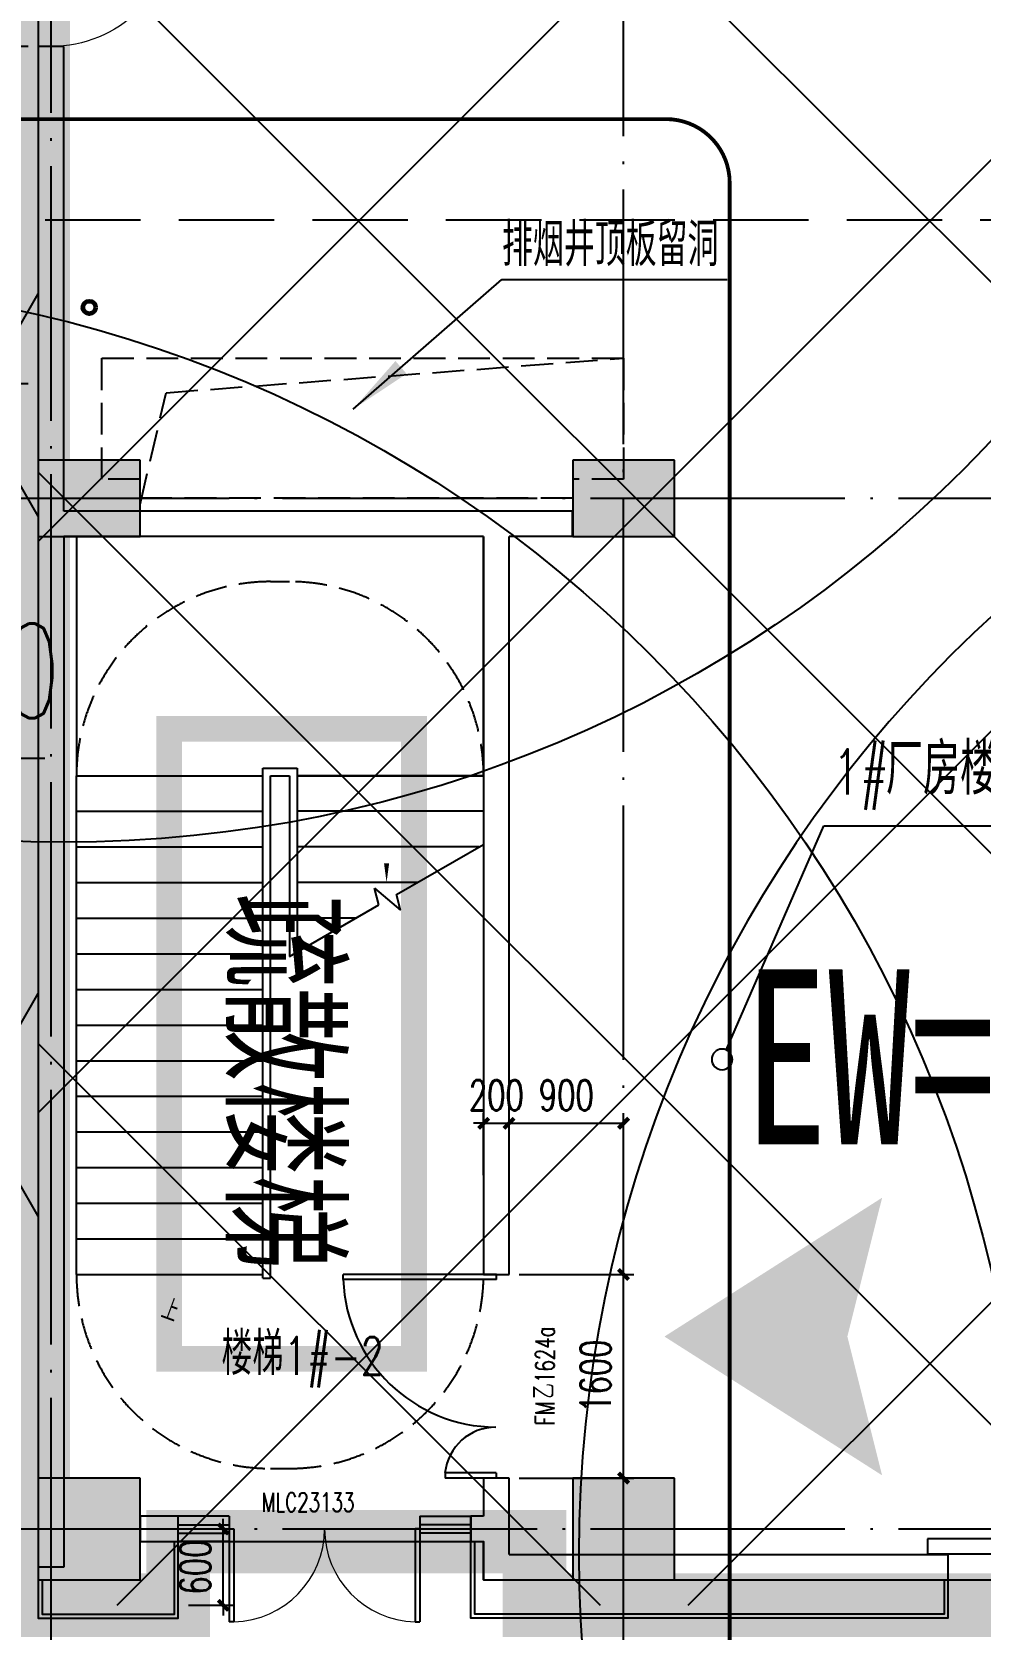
# Model space of a CAD drawing. Extents: x -821772 to -21949, y 506164 to 1049594.
# Drawn here: x -144004 to -136552, y 741033 to 753585 of the extents above; entities that cross this region are included whole.
import ezdxf
from ezdxf.xclip import XClip

# ---------------------------------------------------------------- set-up
doc = ezdxf.new("R2010")
doc.units = 0
doc.header["$LTSCALE"] = 1000
doc.header["$MEASUREMENT"] = 0
doc.header["$XCLIPFRAME"] = 2
for name, pattern in [('10平面20250807_t3$0$10平面$0$DASH', [0.35, 0.25, -0.1]), ('10平面20250807_t3$0$DASH', [0.35, 0.25, -0.1]), ('10平面20250807_t3$0$DOTE', [2.42, 2, -0.2, 0.02, -0.2]), ('DASH', [0.35, 0.25, -0.1])]:
    doc.linetypes.add(name, pattern=pattern)
doc.layers.get('Defpoints').update_dxf_attribs({"color": 210})
doc.layers.add('1-防火分区线', color=201, linetype='DASH', lineweight=50)
doc.layers.add('10平面20250807_t3$0$LG-ZF消防', color=1, linetype='Continuous', lineweight=60)
for name, color, linetype in [('10平面20250807_t3$0$10平面$0$WINDOW', 8, 'Continuous'), ('10平面20250807_t3$0$10平面$0$WINDOW_TEXT', 8, 'Continuous'), ('10平面20250807_t3$0$A-AXIS-DOTE', 8, '10平面20250807_t3$0$DOTE'), ('10平面20250807_t3$0$A-AXIS-DP', 8, 'Continuous'), ('10平面20250807_t3$0$A-AXIS-SYMB', 8, 'Continuous'), ('10平面20250807_t3$0$A-CURTAIN', 8, 'Continuous'), ('10平面20250807_t3$0$A-LIN-V', 8, 'Continuous'), ('10平面20250807_t3$0$A-STAIR', 8, 'Continuous'), ('10平面20250807_t3$0$A-TEXT', 8, 'Continuous'), ('10平面20250807_t3$0$A-WINDOW', 8, 'Continuous'), ('10平面20250807_t3$0$A-防火门窗', 8, 'Continuous'), ('10平面20250807_t3$0$AS-COLN', 8, 'Continuous'), ('10平面20250807_t3$0$AS-WALL', 8, 'Continuous'), ('10平面20250807_t3$0$AS-结构边线层', 8, 'Continuous'), ('10平面20250807_t3$0$DIM_ELEV', 8, 'Continuous'), ('10平面20250807_t3$0$DIM_SYMB', 8, 'Continuous'), ('10平面20250807_t3$0$PUB_HATCH', 8, 'Continuous'), ('10平面20250807_t3$0$PUB_TEXT', 8, 'Continuous'), ('10平面20250807_t3$0$SB_ZF消火栓', 10, 'Continuous'), ('10平面20250807_t3$0$建-引出', 8, 'Continuous'), ('10平面20250807_t3$0$建-文字', 8, 'Continuous'), ('10平面20250807_t3$0$建-窗', 8, 'Continuous'), ('10平面20250807_t3$0$建-箭头', 8, 'Continuous'), ('10平面20250807_t3$0$建-门窗编号', 8, 'Continuous'), ('PUB_HATCH', 8, 'Continuous'), ('SPACE', 7, 'Continuous'), ('指示', 1, 'Continuous'), ('防火分区', 240, 'Continuous')]:
    doc.layers.add(name, color=color, linetype=linetype)
doc.layers.add('x-修改', color=1, linetype='Continuous', plot=False)
doc.styles.add('10平面20250807_t3$0$10平面$0$_TCH_WINDOW', font='SIMPLEX', dxfattribs={"height": 3.5, "bigfont": 'GBCBIG'})
doc.styles.add('10平面20250807_t3$0$_TCH_DIM', font='SIMPLEX', dxfattribs={"bigfont": 'GBCBIG'})
doc.styles.add('10平面20250807_t3$0$_TCH_DIM_T3', font='SIMPLEX', dxfattribs={"width": 0.705882, "bigfont": 'GBCBIG'})
doc.styles.add('10平面20250807_t3$0$A-STANDARD', font='SIMPLEX', dxfattribs={"bigfont": 'GBCBIG'})
doc.styles.add('10平面20250807_t3$0$A-WIN-LABEL', font='SIMPLEX', dxfattribs={"bigfont": 'GBCBIG'})
doc.styles.add('黑体', font='simhei.ttf', dxfattribs={"width": 0.7})
doc.dimstyles.new('10平面20250807_t3$0$_TCH_ARCH&&250', dxfattribs={"dimtxt": 743.75, "dimasz": 250, "dimexe": 250, "dimexo": 250, "dimgap": 315.625, "dimtad": 1, "dimdec": 0, "dimzin": 0, "dimdsep": 46, "dimtxsty": '10平面20250807_t3$0$_TCH_DIM_T3', "dimblk": '10平面20250807_t3$0$_ArchTick', "dimcen": 0.09, "dimclrt": 7, "dimazin": 2, "dimtfac": 1, "dimtdec": 0, "dimtix": 1, "dimtmove": 2, "dimatfit": 3, "dimfxl": 0, "dimtolj": 1, "dimtzin": 0, "dimarcsym": 0})
doc.dimstyles.new('10平面20250807_t3$0$_TCH_ARCH&&80', dxfattribs={"dimtxt": 238, "dimasz": 80, "dimexe": 80, "dimexo": 80, "dimgap": 101, "dimtad": 1, "dimdec": 0, "dimzin": 0, "dimdsep": 46, "dimtxsty": '10平面20250807_t3$0$_TCH_DIM_T3', "dimblk": '10平面20250807_t3$0$_ArchTick', "dimcen": 0.09, "dimclrt": 7, "dimazin": 2, "dimtfac": 1, "dimtdec": 0, "dimtix": 1, "dimtmove": 2, "dimatfit": 3, "dimfxl": 0, "dimtolj": 1, "dimtzin": 0, "dimarcsym": 0})

# ---------------------------------------------------------------- blocks, each defined once
blk = doc.blocks.new('指示')
at = {"layer": '指示'}
blk.add_hatch(color=8, dxfattribs=at).paths.add_polyline_path([(-248568, -61667), (-245540, -56919), (-242513, -61667), (-245540, -60909)])
at = {"layer": '指示', "color": 240, "const_width": 200}
blk.add_lwpolyline([(-248568, -61667), (-245540, -56919), (-242513, -61667), (-245540, -60909)], close=True, dxfattribs=at)
blk = doc.blocks.new('54645645234243')
at = {"layer": '防火分区', "linetype": 'DASH', "extrusion": (-8.71888e-15, -9.93278e-08, 1), "const_width": 90, "elevation": 0.8}
blk.add_lwpolyline([(2760547, -7673488.6), (2760547, -7674343.6), (2758347, -7674343.6), (2758347, -7673488.6)], close=True, dxfattribs=at)
at = {"layer": '防火分区', "style": '黑体', "width": 0.7}
blk.add_text('疏散楼梯', height=343.78, dxfattribs=at).set_placement((2758922.4, -7674109.4))
blk = doc.blocks.new('10平面20250807_t3$0$dote')
at = {"layer": '10平面20250807_t3$0$A-AXIS-DOTE'}
for p, q in [((81382.2, -68993.9), (81382.2, 36662.3)), ((76882.2, -68810), (76882.2, 36400)), ((76282.2, -54900), (98661.5, -54900)), ((76282.2, -63000), (98661.5, -63000))]:
    blk.add_line(p, q, dxfattribs=at)
at = {"layer": '10平面20250807_t3$0$DIM_SYMB', "linetype": '10平面20250807_t3$0$DASH', "ltscale": 3}
blk.add_lwpolyline([(-42863.6, -52710.9), (162136.4, -52710.9)], dxfattribs=at)
blk = doc.blocks.new('10平面20250807_t3$0$43243')
at = {"layer": '10平面20250807_t3$0$AS-结构边线层'}
blk.add_lwpolyline([(-143954, 832220), (-143954, 741420), (-143154, 741420), (-143154, 741720), (-140454, 741720), (-140454, 741420), (-128354, 741420), (-128354, 741420), (-128354, 741820), (-128054, 741820), (-128054, 774220), (-128354, 774220), (-128354, 774520), (-131054, 774520), (-131054, 782920), (-128354, 782920), (-128354, 783220), (-128054, 783220), (-128054, 818320)], dxfattribs=at)
at = {"layer": '10平面20250807_t3$0$AS-结构边线层', "linetype": '10平面20250807_t3$0$DASH'}
blk.add_lwpolyline([(-143454, 751020), (-139354, 751020), (-139354, 750070), (-139354, 750070), (-139754, 750070), (-139754, 749920), (-143154, 749920), (-143154, 750070), (-143454, 750070), (-143454, 750070)], close=True, dxfattribs=at)
blk.add_lwpolyline([(-143154, 749870), (-142950, 750750), (-139354, 751020)], dxfattribs=at)
blk = doc.blocks.new('10平面20250807_t3$0$_ArchTick')
at = {"color": 0, "linetype": 'ByBlock', "const_width": 0.4}
blk.add_lwpolyline([(-0.5, -0.5), (0.5, 0.5)], dxfattribs=at)
blk = doc.blocks.new('*D10434')
at = {"layer": '10平面20250807_t3$0$A-WINDOW', "color": 0, "lineweight": -2}
for p, q in [((-144754, 745210), (-144754, 748127)), ((-144154, 745210), (-144154, 748127)), ((-144754, 747877), (-145004, 747877)), ((-144754, 747877), (-144154, 747877)), ((-144154, 747877), (-143904, 747877))]:
    blk.add_line(p, q, dxfattribs=at)
at = {"layer": 'Defpoints', "color": 0}
for p in [(-144154, 747877), (-144754, 744960), (-144154, 744960)]:
    blk.add_point(p, dxfattribs=at)
at = {"layer": '10平面20250807_t3$0$A-WINDOW', "color": 0, "lineweight": -2, "xscale": 250, "yscale": 250, "zscale": 250}
blk.add_blockref('10平面20250807_t3$0$_ArchTick', (-144754, 747877), dxfattribs=at)
at = {"layer": '10平面20250807_t3$0$A-WINDOW', "color": 0, "lineweight": -2, "xscale": 250, "yscale": 250, "zscale": 250, "rotation": 180}
blk.add_blockref('10平面20250807_t3$0$_ArchTick', (-144154, 747877), dxfattribs=at)
at = {"layer": '10平面20250807_t3$0$A-WINDOW', "color": 7, "insert": (-144454, 748564), "char_height": 743.8, "attachment_point": 5, "style": '10平面20250807_t3$0$_TCH_DIM_T3'}
blk.add_mtext('\\A1;600', dxfattribs=at)
blk = doc.blocks.new('10平面20250807_t3$0$3132')
at = {"layer": '10平面20250807_t3$0$A-AXIS-SYMB'}
for p, q in [((-138548, 745584), (-137781, 747346)), ((-137781, 747346), (-134205, 747346))]:
    blk.add_line(p, q, dxfattribs=at)
blk.add_lwpolyline([(-138499, 745510, 1), (-138661, 745510, 1)], format="xyb", close=True, dxfattribs=at)
at = {"layer": '10平面20250807_t3$0$DIM_ELEV', "linetype": '10平面20250807_t3$0$DASH', "const_width": 30}
blk.add_lwpolyline([(-145090, 752900), (-139020, 752900, -0.414214), (-138520, 752400), (-138520, 740040, -0.414214), (-139020, 739540), (-145090, 739540, -0.414214), (-145590, 740040), (-145590, 752400, -0.414214)], format="xyb", close=True, dxfattribs=at)
at = {"layer": '10平面20250807_t3$0$PUB_TEXT', "style": '10平面20250807_t3$0$_TCH_DIM', "width": 0.705882}
blk.add_text('1#', height=357, dxfattribs=at).set_placement((-137712, 747591))
at = {"layer": '10平面20250807_t3$0$PUB_TEXT', "style": '10平面20250807_t3$0$_TCH_DIM'}
blk.add_text('厂房楼梯', height=405.1, dxfattribs=at).set_placement((-137292, 747591))
blk = doc.blocks.new('10平面20250807_t3$0$A$C5D961328')
at = {"layer": '10平面20250807_t3$0$A-LIN-V', "ltscale": 500}
blk.add_circle((350, 40), 10001, dxfattribs=at)
blk = doc.blocks.new('10平面20250807_t3$0$43242343')
at = {"layer": '10平面20250807_t3$0$LG-ZF消防', "linetype": 'Continuous'}
blk.add_circle((-143554, 751420), 50, dxfattribs=at)
blk = doc.blocks.new('10平面20250807_t3$0$234243242332')
at = {"layer": '10平面20250807_t3$0$LG-ZF消防', "linetype": 'Continuous'}
blk.add_blockref('10平面20250807_t3$0$43242343', (0, 0), dxfattribs=at)
at = {"layer": '10平面20250807_t3$0$SB_ZF消火栓', "rotation": 270}
blk.add_blockref('10平面20250807_t3$0$A$C5D961328', (-143794, 757568), dxfattribs=at)
at = {"layer": '10平面20250807_t3$0$SB_ZF消火栓'}
blk.add_blockref('10平面20250807_t3$0$A$C5D961328', (-146566, 741580), dxfattribs=at)
at = {"layer": '10平面20250807_t3$0$SB_ZF消火栓', "xscale": -1}
blk.add_blockref('10平面20250807_t3$0$A$C5D961328', (-129354, 741580), dxfattribs=at)
blk = doc.blocks.new('10平面20250807_t3$0$w4324323333')
at = {"layer": '10平面20250807_t3$0$AS-COLN'}
for p, q in [((-143154, 750220), (-143954, 750220)), ((-143954, 750220), (-143954, 749620)), ((-143154, 749620), (-143154, 750220)), ((-138954, 750220), (-139754, 750220)), ((-139754, 750220), (-139754, 749620)), ((-138954, 749620), (-138954, 750220)), ((-143954, 749620), (-143154, 749620)), ((-139754, 749620), (-138954, 749620)), ((-143154, 742220), (-143954, 742220)), ((-143954, 742220), (-143954, 741420)), ((-143154, 741420), (-143154, 742220)), ((-138954, 742220), (-139754, 742220)), ((-139754, 742220), (-139754, 741420)), ((-138954, 741420), (-138954, 742220)), ((-143954, 741420), (-143154, 741420)), ((-139754, 741420), (-138954, 741420))]:
    blk.add_line(p, q, dxfattribs=at)
blk = doc.blocks.new('*D11419')
at = {"layer": '10平面20250807_t3$0$A-AXIS-DP', "color": 0, "lineweight": -2}
for p, q in [((-140454, 744600), (-140454, 745088)), ((-140254, 744600), (-140254, 745088)), ((-140454, 745008), (-140534, 745008)), ((-140454, 745008), (-140254, 745008)), ((-140254, 745008), (-140174, 745008))]:
    blk.add_line(p, q, dxfattribs=at)
at = {"layer": 'Defpoints', "color": 0}
for p in [(-140254, 745008), (-140454, 744520), (-140254, 744520)]:
    blk.add_point(p, dxfattribs=at)
at = {"layer": '10平面20250807_t3$0$A-AXIS-DP', "color": 0, "lineweight": -2, "xscale": 80, "yscale": 80, "zscale": 80}
blk.add_blockref('10平面20250807_t3$0$_ArchTick', (-140454, 745008), dxfattribs=at)
at = {"layer": '10平面20250807_t3$0$A-AXIS-DP', "color": 0, "lineweight": -2, "xscale": 80, "yscale": 80, "zscale": 80, "rotation": 180}
blk.add_blockref('10平面20250807_t3$0$_ArchTick', (-140254, 745008), dxfattribs=at)
at = {"layer": '10平面20250807_t3$0$A-AXIS-DP', "color": 7, "insert": (-140354, 745228), "char_height": 238, "attachment_point": 5, "style": '10平面20250807_t3$0$_TCH_DIM_T3'}
blk.add_mtext('\\A1;200', dxfattribs=at)
blk = doc.blocks.new('*D11420')
at = {"layer": '10平面20250807_t3$0$A-AXIS-DP', "color": 0, "lineweight": -2}
for p, q in [((-140254, 744600), (-140254, 745088)), ((-139354, 744600), (-139354, 745088)), ((-140254, 745008), (-139354, 745008))]:
    blk.add_line(p, q, dxfattribs=at)
at = {"layer": 'Defpoints', "color": 0}
for p in [(-139354, 745008), (-140254, 744520), (-139354, 744520)]:
    blk.add_point(p, dxfattribs=at)
at = {"layer": '10平面20250807_t3$0$A-AXIS-DP', "color": 0, "lineweight": -2, "xscale": 80, "yscale": 80, "zscale": 80, "rotation": 180}
blk.add_blockref('10平面20250807_t3$0$_ArchTick', (-140254, 745008), dxfattribs=at)
at = {"layer": '10平面20250807_t3$0$A-AXIS-DP', "color": 0, "lineweight": -2, "xscale": 80, "yscale": 80, "zscale": 80}
blk.add_blockref('10平面20250807_t3$0$_ArchTick', (-139354, 745008), dxfattribs=at)
at = {"layer": '10平面20250807_t3$0$A-AXIS-DP', "color": 7, "insert": (-139804, 745228), "char_height": 238, "attachment_point": 5, "style": '10平面20250807_t3$0$_TCH_DIM_T3'}
blk.add_mtext('\\A1;900', dxfattribs=at)
blk = doc.blocks.new('*D12000')
at = {"layer": '10平面20250807_t3$0$A-AXIS-DP', "color": 0, "lineweight": -2}
for p, q in [((-140174, 743820), (-139274, 743820)), ((-139354, 742220), (-139354, 743820)), ((-140174, 742220), (-139274, 742220))]:
    blk.add_line(p, q, dxfattribs=at)
at = {"layer": 'Defpoints', "color": 0}
for p in [(-140254, 743820), (-139354, 743820), (-140254, 742220)]:
    blk.add_point(p, dxfattribs=at)
at = {"layer": '10平面20250807_t3$0$A-AXIS-DP', "color": 0, "lineweight": -2, "xscale": 80, "yscale": 80, "zscale": 80}
for p, rotation in [((-139354, 743820), 90), ((-139354, 742220), 270)]:
    blk.add_blockref('10平面20250807_t3$0$_ArchTick', p, dxfattribs=dict(at, rotation=rotation))
at = {"layer": '10平面20250807_t3$0$A-AXIS-DP', "color": 7, "insert": (-139574, 743020), "char_height": 238, "attachment_point": 5, "rotation": 90, "style": '10平面20250807_t3$0$_TCH_DIM_T3'}
blk.add_mtext('\\A1;1600', dxfattribs=at)
blk = doc.blocks.new('*D12028')
at = {"layer": '10平面20250807_t3$0$A-AXIS-DP', "color": 0, "lineweight": -2}
for p, q in [((-142774, 741820), (-142420, 741820)), ((-142500, 741820), (-142500, 741900)), ((-142500, 741220), (-142500, 741820)), ((-142774, 741220), (-142420, 741220)), ((-142500, 741220), (-142500, 741140))]:
    blk.add_line(p, q, dxfattribs=at)
at = {"layer": 'Defpoints', "color": 0}
for p in [(-142854, 741820), (-142500, 741820), (-142854, 741220)]:
    blk.add_point(p, dxfattribs=at)
at = {"layer": '10平面20250807_t3$0$A-AXIS-DP', "color": 0, "lineweight": -2, "xscale": 80, "yscale": 80, "zscale": 80}
for p, rotation in [((-142500, 741820), 270), ((-142500, 741220), 90)]:
    blk.add_blockref('10平面20250807_t3$0$_ArchTick', p, dxfattribs=dict(at, rotation=rotation))
at = {"layer": '10平面20250807_t3$0$A-AXIS-DP', "color": 7, "insert": (-142720, 741520), "char_height": 238, "attachment_point": 5, "rotation": 90, "style": '10平面20250807_t3$0$_TCH_DIM_T3'}
blk.add_mtext('\\A1;600', dxfattribs=at)
blk = doc.blocks.new('*D12042')
at = {"layer": '10平面20250807_t3$0$A-AXIS-DP', "color": 0, "lineweight": -2}
for p, q in [((-144034, 754470), (-144534, 754470)), ((-144454, 753470), (-144454, 754470)), ((-144034, 753470), (-144534, 753470))]:
    blk.add_line(p, q, dxfattribs=at)
at = {"layer": 'Defpoints', "color": 0}
for p in [(-144454, 754470), (-143954, 754470), (-143954, 753470)]:
    blk.add_point(p, dxfattribs=at)
at = {"layer": '10平面20250807_t3$0$A-AXIS-DP', "color": 0, "lineweight": -2, "xscale": 80, "yscale": 80, "zscale": 80}
for p, rotation in [((-144454, 754470), 90), ((-144454, 753470), 270)]:
    blk.add_blockref('10平面20250807_t3$0$_ArchTick', p, dxfattribs=dict(at, rotation=rotation))
at = {"layer": '10平面20250807_t3$0$A-AXIS-DP', "color": 7, "insert": (-144674, 753970), "char_height": 238, "attachment_point": 5, "rotation": 90, "style": '10平面20250807_t3$0$_TCH_DIM_T3'}
blk.add_mtext('\\A1;1000', dxfattribs=at)
blk = doc.blocks.new('*D12043')
at = {"layer": '10平面20250807_t3$0$A-AXIS-DP', "color": 0, "lineweight": -2}
for p, q in [((-144034, 753470), (-144534, 753470)), ((-144454, 750820), (-144454, 753470)), ((-144034, 750820), (-144534, 750820))]:
    blk.add_line(p, q, dxfattribs=at)
at = {"layer": 'Defpoints', "color": 0}
for p in [(-144454, 753470), (-143954, 753470), (-143954, 750820)]:
    blk.add_point(p, dxfattribs=at)
at = {"layer": '10平面20250807_t3$0$A-AXIS-DP', "color": 0, "lineweight": -2, "xscale": 80, "yscale": 80, "zscale": 80}
for p, rotation in [((-144454, 753470), 90), ((-144454, 750820), 270)]:
    blk.add_blockref('10平面20250807_t3$0$_ArchTick', p, dxfattribs=dict(at, rotation=rotation))
at = {"layer": '10平面20250807_t3$0$A-AXIS-DP', "color": 7, "insert": (-144674, 752145), "char_height": 238, "attachment_point": 5, "rotation": 90, "style": '10平面20250807_t3$0$_TCH_DIM_T3'}
blk.add_mtext('\\A1;2650', dxfattribs=at)
blk = doc.blocks.new('10平面20250807_t3$0$$DorLib2D$00000001')
for p, q in [((0.45, 0.975), (0.5, 0.975)), ((0.45, 0), (0.45, 0.975)), ((0.5, 0), (0.5, 0.975)), ((0.5, 0), (0.45, 0))]:
    blk.add_line(p, q)
at = {"lineweight": 13}
blk.add_arc((0.475, 0), 0.975, 91.4693, 180, dxfattribs=at)
blk = doc.blocks.new('10平面20250807_t3$0$WINDOW2DLIB$DYNSTYLE$00000005')
at = {"color": 0}
for points in [[(-0.5, 0.5), (-0.5, -0.5)], [(-0.5, 0.5), (0.5, 0.5)], [(0.5, -0.5), (0.5, 0.5)], [(0.5, 0.167), (-0.5, 0.167)], [(0.5, -0.167), (-0.5, -0.167)], [(-0.5, -0.5), (0.5, -0.5)]]:
    blk.add_lwpolyline(points, dxfattribs=at)
blk = doc.blocks.new('10平面20250807_t3$0$DOOR2DLIB$SYSLIB$00000108')
at = {"color": 0}
for p, q in [((-0.5, 0), (-0.5, 0.4875)), ((-0.475, 0.4875), (-0.5, 0.4875)), ((-0.475, 0), (-0.475, 0.4875)), ((0.475, 0), (0.475, 0.4875)), ((0.475, 0.4875), (0.5, 0.4875)), ((0.5, 0), (0.5, 0.4875)), ((-0.5, 0), (-0.475, 0)), ((0.5, 0), (0.475, 0))]:
    blk.add_line(p, q, dxfattribs=at)
at = {"color": 0, "lineweight": 13}
for centre, start, end in [((-0.4875, 0), 0, 88.53072), ((0.4875, 0), 91.46928, 180)]:
    blk.add_arc(centre, 0.4875, start, end, dxfattribs=at)
blk = doc.blocks.new('10平面20250807_t3$0$$DorLib2D$00000225')
at = {"color": 0}
for p, q in [((0.475, -0.0014), (0.475, 0.7521)), ((0.475, 0.7521), (0.5, 0.7521)), ((0.5, -0.0014), (0.5, 0.7521)), ((-0.5, 0), (-0.5, 0.252)), ((-0.475, 0.252), (-0.5, 0.252)), ((-0.475, 0), (-0.475, 0.252)), ((-0.475, 0), (-0.5, 0)), ((0.475, -0.0014), (0.5, -0.0014))]:
    blk.add_line(p, q, dxfattribs=at)
for centre, radius, start, end in [((0.5046, -0.0019), 0.7546, 92.24927, 179.72377), ((-0.5008, 0.0026), 0.2508, 359.78987, 84.09744)]:
    blk.add_arc(centre, radius, start, end, dxfattribs=at)
blk = doc.blocks.new('10平面20250807_t3$0$10平面$0$$DorLib2D$00000126')
at = {"color": 0, "linetype": 'Continuous'}
for p, q in [((-0.532, 0.5), (-0.532, 0.9)), ((0.532, 0.9), (0.532, 0.5))]:
    blk.add_line(p, q, dxfattribs=at)
at = {"color": 0, "linetype": '10平面20250807_t3$0$10平面$0$DASH'}
for p, q in [((-0.532, 0.9), (0.532, 0.9)), ((-0.532, 0.5), (0.532, 0.5))]:
    blk.add_line(p, q, dxfattribs=at)
blk = doc.blocks.new('10平面20250807_t3$0$3243243')
at = {"layer": '10平面20250807_t3$0$A-WINDOW'}
dim = blk.add_aligned_dim(p1=(-144754.2, 744960), p2=(-144154.2, 744960), distance=2916.7, dimstyle='10平面20250807_t3$0$_TCH_ARCH&&250', dxfattribs=at)
dim.commit()
dim.dimension.update_dxf_attribs({"geometry": '*D10434', "text_midpoint": (-144454.2, 748564.2)})
blk = doc.blocks.new('10平面20250807_t3')
at = {"layer": '10平面20250807_t3$0$PUB_HATCH'}
for points in [[(-143954.2, 749620), (-143154.2, 749620), (-143154.2, 750220), (-143954.2, 750220)], [(-139754.2, 749620), (-138954.2, 749620), (-138954.2, 750220), (-139754.2, 750220)], [(-143954.2, 741420), (-143154.2, 741420), (-143154.2, 742220), (-143954.2, 742220)], [(-139754.2, 741420), (-138954.2, 741420), (-138954.2, 742220), (-139754.2, 742220)]]:
    blk.add_hatch(color=256, dxfattribs=at).paths.add_polyline_path(points)
at = {"layer": '10平面20250807_t3$0$10平面$0$WINDOW'}
blk.add_line((-142454.2, 741720), (-140954.2, 741720), dxfattribs=at)
at = {"layer": '10平面20250807_t3$0$A-AXIS-DP', "color": 9, "linetype": '10平面20250807_t3$0$DASH'}
for p, q in [((-142129.2, 749265), (-141979.2, 749265)), ((-142129.2, 742295), (-141979.2, 742295))]:
    blk.add_line(p, q, dxfattribs=at)
for points in [[(-143654.2, 747740, -0.4142136), (-142129.2, 749265)], [(-140454.2, 747740, 0.4142136), (-141979.2, 749265)], [(-143654.2, 743820, 0.4142136), (-142129.2, 742295)], [(-140454.2, 743820, -0.4142136), (-141979.2, 742295)]]:
    blk.add_lwpolyline(points, format="xyb", dxfattribs=at)
at = {"layer": '10平面20250807_t3$0$A-CURTAIN'}
for points in [[(-143954.2, 741420), (-143954.2, 741120), (-142854.2, 741120), (-142854.2, 741720)], [(-143924.2, 741420), (-143924.2, 741150), (-142884.2, 741150), (-142884.2, 741720)], [(-136804.2, 741420), (-136804.2, 741120), (-140554.2, 741120), (-140554.2, 741720)], [(-136834.2, 741420), (-136834.2, 741150), (-140524.2, 741150), (-140524.2, 741720)]]:
    blk.add_lwpolyline(points, dxfattribs=at)
at = {"layer": '10平面20250807_t3$0$A-STAIR'}
for p, q in [((-140454.2, 749620), (-143654.2, 749620)), ((-143654.2, 749620), (-143654.2, 747740)), ((-140454.2, 747740), (-140454.2, 749620)), ((-143654.2, 743820), (-143654.2, 747740)), ((-143654.2, 747740), (-142189.2, 747740)), ((-143654.2, 747740), (-142189.2, 747740)), ((-142189.2, 743790), (-142189.2, 747800)), ((-142189.2, 747800), (-141919.2, 747800)), ((-142129.2, 743820), (-142129.2, 747740)), ((-142129.2, 743790), (-142129.2, 747740)), ((-142129.2, 747740), (-141979.2, 747740)), ((-142129.2, 747740), (-141979.2, 747740)), ((-141979.2, 747740), (-141979.2, 746319.8)), ((-141979.2, 747740), (-141979.2, 746319.8)), ((-141919.2, 747800), (-141919.2, 746354.4)), ((-140454.2, 747740), (-141919.2, 747740)), ((-141919.2, 747740), (-140454.2, 747740)), ((-140454.2, 747740), (-140454.2, 747200.2)), ((-143654.2, 747460), (-142189.2, 747460)), ((-140454.2, 747460), (-141919.2, 747460)), ((-143654.2, 747180), (-142189.2, 747180)), ((-140489.2, 747180), (-141919.2, 747180)), ((-141138.9, 746804.9), (-140454.2, 747200.2)), ((-143654.2, 746900), (-142189.2, 746900)), ((-140974.2, 746900), (-141919.2, 746900)), ((-141277.2, 746725.1), (-141312.1, 746855.5)), ((-141312.1, 746855.5), (-141106.1, 746682.6)), ((-141979.2, 746319.8), (-141277.2, 746725.1)), ((-141106.1, 746682.6), (-141138.9, 746804.9)), ((-143654.2, 746620), (-142189.2, 746620)), ((-141459.2, 746620), (-141919.2, 746620)), ((-143654.2, 746340), (-142189.2, 746340)), ((-143654.2, 746060), (-142189.2, 746060)), ((-143654.2, 745780), (-142189.2, 745780)), ((-143654.2, 745500), (-142189.2, 745500)), ((-143654.2, 745220), (-142189.2, 745220)), ((-143654.2, 744940), (-142189.2, 744940)), ((-143654.2, 744660), (-142189.2, 744660)), ((-143654.2, 744380), (-142189.2, 744380)), ((-143654.2, 744100), (-142189.2, 744100)), ((-143654.2, 743820), (-142189.2, 743820)), ((-142189.2, 743790), (-142129.2, 743790))]:
    blk.add_line(p, q, dxfattribs=at)
at = {"layer": '10平面20250807_t3$0$AS-WALL'}
for p, q in [((-143754.2, 753470), (-143954.2, 753470)), ((-143954.2, 753470), (-143954.2, 749720)), ((-143754.2, 749820), (-143754.2, 753470)), ((-140354.2, 749820), (-143754.2, 749820)), ((-139754.2, 749820), (-140354.2, 749820)), ((-139754.2, 749620), (-139754.2, 749820)), ((-143954.2, 749720), (-143954.2, 741520)), ((-140454.2, 749620), (-143754.2, 749620)), ((-143754.2, 749620), (-143754.2, 741520)), ((-140454.2, 749620), (-140454.2, 743820)), ((-139754.2, 749620), (-140254.2, 749620)), ((-140254.2, 743820), (-140254.2, 749620)), ((-140454.2, 743820), (-140254.2, 743820)), ((-140254.2, 742220), (-140454.2, 742220)), ((-140454.2, 742220), (-140454.2, 741920)), ((-140254.2, 741820), (-140254.2, 742220)), ((-142854.2, 741920), (-143154.2, 741920)), ((-143154.2, 741920), (-143154.2, 741720)), ((-142854.2, 741720), (-142854.2, 741920)), ((-140454.2, 741920), (-140554.2, 741920)), ((-140554.2, 741920), (-140554.2, 741720)), ((-140254.2, 741620), (-140254.2, 741820)), ((-143154.2, 741720), (-142854.2, 741720)), ((-140554.2, 741720), (-140454.2, 741720)), ((-140454.2, 741420), (-140454.2, 741720)), ((-140254.2, 741620), (-136804.2, 741620)), ((-136804.2, 741620), (-136804.2, 741420)), ((-143754.2, 741520), (-143954.2, 741520)), ((-140454.2, 741420), (-136804.2, 741420))]:
    blk.add_line(p, q, dxfattribs=at)
at = {"layer": '10平面20250807_t3$0$建-引出'}
for p, q in [((-141480, 750620), (-140310, 751640)), ((-140310, 751640), (-138540, 751640))]:
    blk.add_line(p, q, dxfattribs=at)
blk.add_lwpolyline([(-141480, 750620, 0, 133.3, 0), (-141103.1, 750948.6, 0, 0, 0)], format="xyseb", dxfattribs=at)
at = {"layer": '10平面20250807_t3$0$建-箭头'}
blk.add_lwpolyline([(-142891.7, 743680, 0, 0, 0), (-142891.7, 748680, 0, 0, 0), (-141216.7, 748680, 0, 0, 0), (-141216.7, 746900, 0, 40, 0), (-141216.7, 747050, 0, 0, 0)], format="xyseb", dxfattribs=at)
at = {"layer": '10平面20250807_t3$0$10平面$0$WINDOW', "xscale": -1500, "yscale": -1500, "zscale": 199.9999999999999, "rotation": 2.382180919633192e-12}
blk.add_blockref('10平面20250807_t3$0$DOOR2DLIB$SYSLIB$00000108', (-141704.2, 741820), dxfattribs=at)
at = {"layer": '10平面20250807_t3$0$10平面$0$WINDOW'}
ref = blk.add_blockref('10平面20250807_t3$0$10平面$0$$DorLib2D$00000126', (-134304.2, 741472.2), dxfattribs=dict(at, xscale=5000, yscale=-300, zscale=300, rotation=180.0000000000008))
ref.add_attrib('A', 'JLM5050', (-134605.4, 741327.8), dxfattribs={"layer": '10平面20250807_t3$0$10平面$0$WINDOW_TEXT', "ltscale": 500, "height": 148.75, "style": '10平面20250807_t3$0$10平面$0$_TCH_WINDOW', "width": 0.705882})
at = {"layer": '10平面20250807_t3$0$A-AXIS-DP'}
for name in ['10平面20250807_t3$0$3132', '10平面20250807_t3$0$3243243']:
    blk.add_blockref(name, (0, 0), dxfattribs=at)
at = {"layer": '10平面20250807_t3$0$A-WINDOW'}
blk.add_blockref('10平面20250807_t3$0$43243', (0, 0), dxfattribs=at)
at = {"layer": '10平面20250807_t3$0$A-防火门窗', "zscale": 199.9999999999999}
for name, p, xscale, yscale, rotation in [('10平面20250807_t3$0$$DorLib2D$00000001', (-143854.2, 753970), -1000, 1000, 269.9999999745178), ('10平面20250807_t3$0$$DorLib2D$00000225', (-140354.2, 743020), 1600, 1600, 89.999999999139)]:
    blk.add_blockref(name, p, dxfattribs=dict(at, xscale=xscale, yscale=yscale, rotation=rotation))
at = {"layer": '10平面20250807_t3$0$AS-COLN'}
blk.add_blockref('10平面20250807_t3$0$w4324323333', (0, 0), dxfattribs=at)
at = {"layer": '10平面20250807_t3$0$AS-WALL'}
blk.add_blockref('10平面20250807_t3$0$dote', (-220736.4, 804820), dxfattribs=at)
at = {"layer": '10平面20250807_t3$0$SB_ZF消火栓', "linetype": 'Continuous'}
blk.add_blockref('10平面20250807_t3$0$234243242332', (0, 0), dxfattribs=at)
at = {"layer": '10平面20250807_t3$0$建-窗'}
ref = blk.add_blockref('10平面20250807_t3$0$WINDOW2DLIB$DYNSTYLE$00000005', (-140754.2, 741820), dxfattribs=dict(at, xscale=400.0000052643009, yscale=199.9999999999999, zscale=199.9999999999999, rotation=2.382180919633192e-12))
ref.add_attrib('A', 'MLC23133', (-142198.4, 741955.6), dxfattribs={"layer": '10平面20250807_t3$0$建-门窗编号', "ltscale": 500, "height": 148.75, "style": '10平面20250807_t3$0$A-WIN-LABEL', "width": 0.705882})
at = {"layer": '10平面20250807_t3$0$建-窗', "xscale": -400.0000052643009, "yscale": 199.9999999999999, "zscale": 199.9999999999999, "rotation": 2.382180919633192e-12}
blk.add_blockref('10平面20250807_t3$0$WINDOW2DLIB$DYNSTYLE$00000005', (-142654.2, 741820), dxfattribs=at)
at = {"layer": '10平面20250807_t3$0$A-TEXT', "style": '10平面20250807_t3$0$A-STANDARD'}
blk.add_text('楼梯', height=337.59, dxfattribs=at).set_placement((-142514.2, 743030))
at = {"layer": '10平面20250807_t3$0$A-TEXT', "style": '10平面20250807_t3$0$A-STANDARD', "width": 0.705882}
blk.add_text('1#-2', height=297.5, dxfattribs=at).set_placement((-142022.7, 743030))
at = {"layer": '10平面20250807_t3$0$PUB_TEXT', "style": '10平面20250807_t3$0$A-STANDARD'}
blk.add_text('排烟井顶板留洞', height=337.59, dxfattribs=at).set_placement((-140309.4, 751745))
at = {"layer": '10平面20250807_t3$0$建-文字', "style": '10平面20250807_t3$0$A-STANDARD'}
blk.add_text('上', height=168.8, rotation=339.92971, dxfattribs=at).set_placement((-143000.7, 743481))
at = {"layer": '10平面20250807_t3$0$建-门窗编号', "style": '10平面20250807_t3$0$A-WIN-LABEL', "width": 0.705882}
for s, p in [('1624a', (-139896.7, 742966.4)), ('FM', (-139896.7, 742633.6))]:
    blk.add_text(s, height=148.75, rotation=90, dxfattribs=at).set_placement(p)
at = {"layer": '10平面20250807_t3$0$建-门窗编号', "style": '10平面20250807_t3$0$A-WIN-LABEL'}
blk.add_text('乙', height=168.8, rotation=90, dxfattribs=at).set_placement((-139896.7, 742843.6))
at = {"layer": '10平面20250807_t3$0$A-AXIS-DP'}
for p1, p2, distance, picture, middle in [((-143954.2, 753470), (-143954.2, 754470), 500, '*D12042', (-144674.2, 753970)), ((-143954.2, 750820), (-143954.2, 753470), 500, '*D12043', (-144674.2, 752145)), ((-140454.2, 744520), (-140254.2, 744520), 488, '*D11419', (-140354.2, 745228)), ((-140254.2, 744520), (-139354.2, 744520), 488, '*D11420', (-139804.2, 745228)), ((-140254.2, 742220), (-140254.2, 743820), -900, '*D12000', (-139574.2, 743020)), ((-142854.2, 741220), (-142854.2, 741820), -354.2, '*D12028', (-142720, 741520))]:
    dim = blk.add_aligned_dim(p1=p1, p2=p2, distance=distance, dimstyle='10平面20250807_t3$0$_TCH_ARCH&&80', dxfattribs=at)
    dim.commit()
    dim.dimension.update_dxf_attribs({"geometry": picture, "text_midpoint": middle})

msp = doc.modelspace()

# ---------------------------------------------------------------- block references
at = {"ltscale": 100}
ref = msp.add_blockref('10平面20250807_t3', (0, 0), dxfattribs=at)
XClip(ref).set_block_clipping_path([(-386212.6353242097, 506163.79756496), (-21948.7593967821, 884998.2285294847)])

# ---------------------------------------------------------------- next in the draw order: hatches: boundary and pattern name
at = {"layer": 'PUB_HATCH', "ltscale": 5000}
h = msp.add_hatch(dxfattribs=at)
h.set_pattern_fill('HONEY', color=8, scale=2000)
h.set_pattern_definition([(0, (0, 0), (4762.5, 2749.63), [3175, -6350]), (120, (0, 0), (-4762.499, 2749.631), [3175, -6350]), (60, (0, 0), (0.0006, 5499.261), [-6350, 3175])])
h.paths.add_polyline_path([(-148304.2, 741220), (-148304.2, 741720), (-149704.2, 741720), (-149704.2, 741220), (-164804.2, 741220), (-164804.2, 741720), (-166204.2, 741720), (-166204.2, 741220), (-181304.2, 741220), (-181304.2, 741720), (-182704.2, 741720), (-182704.2, 741220), (-197804.2, 741220), (-197804.2, 741720), (-199204.2, 741720), (-199204.2, 741220), (-214304.2, 741220), (-214304.2, 741720), (-215704.2, 741720), (-215704.2, 741220), (-254554.2, 741220), (-254554.2, 760283.3), (-231116.1, 832520), (-215704.2, 832520), (-215704.2, 832020), (-214304.2, 832020), (-214304.2, 832520), (-182704.2, 832520), (-182704.2, 832020), (-181304.2, 832020), (-181304.2, 832520), (-157104.2, 832520), (-157104.2, 832020), (-155704.2, 832020), (-155704.2, 832520), (-143954.2, 832520), (-143954.2, 741220)])
h = msp.add_hatch(dxfattribs=at)
h.set_pattern_fill('ANSI37', color=8, scale=2000)
h.set_pattern_definition([(45, (0, 0), (-2245.064, 2245.064), []), (135, (0, 0), (-2245.064, -2245.064), [])])
h.paths.add_polyline_path([(-98054.2, 823320), (-113954.2, 823320), (-113954.2, 832520), (-112854.2, 832520), (-112854.2, 832220), (-110054.2, 832220), (-110054.2, 832520), (-98054.2, 832520)])
h.paths.add_polyline_path([(-143954.2, 832520), (-128054.2, 832520), (-128054.2, 782620), (-131454.2, 782620), (-131454.2, 774770), (-128054.2, 774770), (-128054.2, 741220), (-140054.2, 741220), (-140054.2, 741720), (-142854.2, 741720), (-142854.2, 741220), (-143954.2, 741220), (-143954.2, 823320)])

# ---------------------------------------------------------------- next in the draw order: linework, layer by layer
at = {"layer": '1-防火分区线', "color": 1, "linetype": 'DASH', "ltscale": 5, "const_width": 500}
msp.add_lwpolyline([(-143954.2, 832520), (-143954.2, 741220), (-148304.2, 741220), (-148304.2, 741720), (-149704.2, 741720), (-149704.2, 741220), (-164804.2, 741220), (-164804.2, 741720), (-166204.2, 741720), (-166204.2, 741220), (-181304.2, 741220), (-181304.2, 741720), (-182704.2, 741720), (-182704.2, 741220), (-197804.2, 741220), (-197804.2, 741720), (-199204.2, 741720), (-199204.2, 741220), (-214304.2, 741220)], dxfattribs=at)
msp.add_lwpolyline([(-143954.2, 832520), (-128054.2, 832520), (-128054.2, 782620), (-131454.2, 782620), (-131454.2, 774770), (-128054.2, 774770), (-128054.2, 741220), (-140054.2, 741220), (-140054.2, 741720), (-142854.2, 741720), (-142854.2, 741220), (-143954.2, 741220), (-143954.2, 823320)], close=True, dxfattribs=at)

# ---------------------------------------------------------------- next in the draw order: block references
at = {"layer": 'x-修改', "xscale": 2.25, "yscale": 2.25, "zscale": 2.25, "rotation": 270}
msp.add_blockref('54645645234243', (17124348.3, 6954388, 0), dxfattribs=at)
at = {"layer": '指示', "xscale": -0.3359999999217689, "yscale": 0.3359999999217689, "zscale": 0.3359999999217689, "rotation": 89.99995552428892}
msp.add_blockref('指示', (-158095, 660830.6), dxfattribs=at)

# ---------------------------------------------------------------- next in the draw order: texts
at = {"layer": 'SPACE', "style": '黑体', "width": 0.7}
msp.add_text('EW=1.4m', height=1375.11, dxfattribs=at).set_placement((-138404.8, 744843))

doc.saveas('drawing.dxf')
